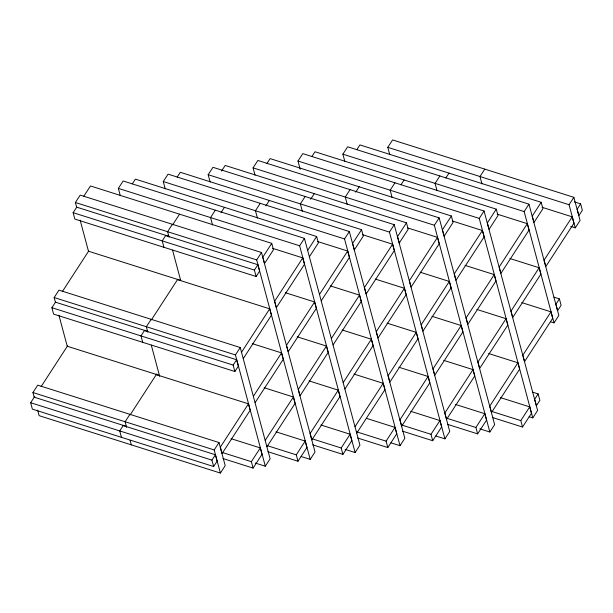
<?xml version="1.0" encoding="UTF-8"?>
<svg xmlns="http://www.w3.org/2000/svg" width="613" height="613" viewBox="0 0 613 613"><rect width="100%" height="100%" fill="white"/><g stroke="black" fill="none" stroke-linecap="round" stroke-linejoin="round"><path stroke-width="0.92" d="M168.836 236.327L76.648 207.133L75.399 202.505L80.211 195.11L261.483 252.502L315.021 451.98L310.216 459.382L301.129 456.509M165.686 235.545L257.874 264.732L259.59 271.138L256.119 276.486L74.847 219.086L73.131 212.68L76.702 207.179M83.843 196.183L90.479 185.969L271.751 243.361L273.467 249.767L264.54 263.521L262.824 257.115L271.751 243.361M120.324 195.716L118.355 188.383L123.159 180.988L304.431 238.38L359.931 445.138L355.126 452.54L345.127 449.375M147.595 331.342L55.408 302.155L54.166 297.527L58.971 290.125L240.242 347.525L270.118 458.823L265.314 466.225L255.314 463.06M144.446 330.56L236.633 359.754L238.357 366.16L234.886 371.501L53.607 314.109L51.89 307.703L55.522 302.109M62.258 291.727L88.709 251.001M132.27 183.915L135.381 179.126L316.653 236.518L318.377 242.924L309.442 256.678M165.226 188.873L163.257 181.54L168.069 174.146L349.341 231.538L404.833 438.295L400.028 445.697L390.941 442.824M126.355 426.364L34.167 397.17L32.926 392.542L37.73 385.148L219.002 442.54L225.209 465.665L220.404 473.067L39.132 415.668L37.654 410.174M123.205 425.583L215.393 454.769L217.117 461.175L213.646 466.524L32.366 409.124L30.65 402.718L34.818 396.297M41.079 386.657L67.668 345.709M177.157 177.096L180.291 172.284L361.563 229.676L363.279 236.082L354.352 249.836L352.628 243.43L361.563 229.676M172.399 224.297L167.594 231.699L169.081 237.239M165.786 235.384L162.215 240.886L163.932 247.292M172.613 224.871L179.563 214.175M210.136 182.03L208.167 174.705L212.972 167.303L394.243 224.695L449.743 431.46L444.931 438.854L435.843 435.981M221.554 171.05L225.193 165.441L406.465 222.833L408.189 229.239L399.255 242.993L397.538 236.587L406.465 222.833M215.355 210.175L210.543 217.577L212.527 224.963M151.158 319.319L146.354 326.714L147.833 332.238M144.599 330.315L140.975 335.909L142.691 342.315M151.342 319.932L177.793 279.206M220.994 212.68L224.465 207.332M255.039 175.188L253.069 167.862L257.874 160.46L439.153 217.86L494.645 424.617L489.841 432.012L479.841 428.847M266.977 163.403L270.095 158.598L451.375 215.991L453.091 222.396L444.164 236.151L442.44 229.745L451.375 215.991M260.257 203.332L255.452 210.734L257.437 218.121M129.918 414.334L125.113 421.736L126.607 427.284M123.382 425.307L119.734 430.924L121.451 437.33M130.163 414.871L156.752 373.922M265.896 205.838L269.368 200.489M300.186 169.257L297.979 161.02L302.784 153.618L484.055 211.018L537.601 410.495L532.789 417.897L529.157 416.74M311.879 156.56L315.005 151.756L496.277 209.156L498.001 215.561L489.067 229.308L487.35 222.902L496.277 209.156M310.216 459.382L256.678 259.904L261.483 252.502M256.119 276.486L254.403 270.08L257.874 264.732M305.159 196.489L300.355 203.891L302.339 211.278M310.63 199.256L314.277 193.647M344.851 161.503L342.882 154.177L347.686 146.775L528.965 204.175L558.834 315.473L554.029 322.875L550.397 321.725M356.789 149.718L359.908 144.913L541.187 202.313L542.903 208.719L533.977 222.465L532.253 216.06L541.187 202.313M355.126 452.54L299.627 245.782L304.431 238.38M265.314 466.225L235.438 354.927L240.242 347.525M234.886 371.501L233.162 365.095L236.633 359.754M241.583 352.138L269.705 308.822L177.517 279.635M302.776 257.889L274.655 301.205L276.371 307.611L304.5 264.295L302.776 257.889L272.655 248.357M307.726 250.273L316.653 236.518M350.069 189.647L345.265 197.049L347.242 204.436M243.3 358.544L271.429 315.228L269.705 308.822M355.709 192.153L359.18 186.804M389.753 154.66L387.791 147.335L392.596 139.933L573.868 197.332L580.074 220.458L575.27 227.852L570.726 226.419M400.028 445.697L344.537 238.94L349.341 231.538M220.404 473.067L214.198 449.942L219.002 442.54M213.646 466.524L211.922 460.118L215.393 454.769M248.464 403.844L220.343 447.153L222.059 453.559L250.188 410.25L248.464 403.844L156.277 374.65M253.414 396.22L281.543 352.912L252.334 343.663M314.615 301.979L286.486 345.295L288.21 351.701L316.331 308.385L314.615 301.979L285.405 292.73M319.557 294.363L347.686 251.046L317.565 241.514M394.971 182.804L390.167 190.206L392.151 197.593M255.131 402.626L283.26 359.318L281.543 352.912M321.281 300.768L349.402 257.452L347.686 251.046M400.963 184.774L404.09 179.961M444.931 438.854L389.439 232.097L394.243 224.695M222.971 458.547L253.092 468.087L251.368 461.681L260.303 447.927L231.093 438.678M265.245 440.31L293.374 397.002L264.165 387.753M326.445 346.069L298.316 389.378L300.041 395.783L328.162 352.475L326.445 346.069L297.236 336.821M331.395 338.453L359.517 295.137L330.307 285.888M392.588 244.204L364.467 287.52L366.183 293.926L394.312 250.61L392.588 244.204L362.467 234.672M439.881 175.962L435.077 183.364L437.046 190.727M253.092 468.087L262.019 454.333L260.303 447.927M266.969 446.716L295.091 403.408L293.374 397.002M333.112 344.858L361.241 301.542L359.517 295.137M445.873 177.931L448.992 173.119M489.841 432.012L434.349 225.255L439.153 217.86M267.873 451.704L297.995 461.244L296.278 454.838L305.205 441.084L275.996 431.836M338.276 390.159L310.155 433.468L311.871 439.873L340 396.565L338.276 390.159L309.067 380.911M343.226 382.535L371.348 339.227L342.146 329.978M404.427 288.294L376.298 331.61L378.014 338.016L406.143 294.7L404.427 288.294L375.217 279.045M437.498 237.361L409.369 280.677L411.093 287.083L439.215 243.767L437.498 237.361L407.377 227.829M484.783 169.119L479.979 176.521L481.964 183.923M297.995 461.244L306.929 447.49L305.205 441.084M344.943 388.949L373.072 345.632L371.348 339.227M532.789 417.897L479.251 218.412L484.055 211.018M312.776 444.869L342.905 454.402L341.18 447.996L350.115 434.242L320.906 424.993M355.057 426.625L383.186 383.317L353.977 374.068M416.258 332.384L388.129 375.7L389.853 382.106L417.974 338.79L416.258 332.384L387.048 323.135M449.329 281.451L421.2 324.767L422.924 331.173L451.045 287.857L449.329 281.451L420.12 272.203M482.4 230.519L454.279 273.835L455.995 280.241L484.124 236.924L482.4 230.519L452.279 220.986M342.905 454.402L351.831 440.647L350.115 434.242M356.781 433.031L384.903 389.722L383.186 383.317M554.029 322.875L524.161 211.569L528.965 204.175M357.685 438.027L387.807 447.559L386.09 441.153L395.017 427.399L366.72 418.441M428.089 376.474L399.967 419.782L401.684 426.188L429.813 382.88L428.089 376.474L398.879 367.225M461.16 325.541L433.039 368.857L434.755 375.263L462.884 331.947L461.16 325.541L431.95 316.293M494.239 274.609L466.11 317.925L467.826 324.331L495.955 281.015L494.239 274.609L465.029 265.36M527.31 223.684L499.181 266.992L500.898 273.398L529.027 230.09L527.31 223.684L497.189 214.144M387.807 447.559L396.734 433.805L395.017 427.399M575.27 227.852L569.063 204.727L573.868 197.332M402.588 431.184L432.709 440.716L430.993 434.31L439.927 420.564L410.718 411.315M472.998 369.631L444.869 412.94L446.586 419.346L474.715 376.037L472.998 369.631L443.789 360.383M506.07 318.699L477.941 362.015L479.665 368.421L507.786 325.105L506.07 318.699L476.86 309.45M539.141 267.766L511.012 311.082L512.736 317.488L540.858 274.172L539.141 267.766L509.932 258.517M572.213 216.841L544.091 260.15L545.808 266.555L573.929 223.247L572.213 216.841L542.091 207.301M580.634 203.876L577.162 209.217L578.879 215.623L582.35 210.282L580.634 203.876L574.243 201.853M432.709 440.716L441.644 426.97L439.927 420.564M447.498 424.342L477.619 433.874L475.903 427.468L484.829 413.721L455.62 404.473M517.901 362.789L489.779 406.097L491.496 412.503L519.617 369.195L517.901 362.789L488.691 353.54M550.972 311.856L522.851 355.172L524.567 361.578L552.696 318.262L550.972 311.856L521.763 302.607M559.393 298.891L555.922 304.24L557.638 310.645L561.11 305.297L559.393 298.891L553.914 297.159M477.619 433.874L486.546 420.127L484.829 413.721M492.4 417.499L522.521 427.031L520.805 420.625L529.732 406.879L500.522 397.63M538.153 393.914L534.682 399.255L536.398 405.66L539.869 400.32L538.153 393.914L532.674 392.182M522.521 427.031L531.456 413.285L529.732 406.879M387.791 147.335L569.063 204.727M342.882 154.177L524.161 211.569M297.979 161.02L479.251 218.412M253.069 167.862L434.349 225.255M208.167 174.705L389.439 232.097M163.257 181.54L344.537 238.94M118.355 188.383L299.627 245.782M75.399 202.505L256.678 259.904M73.131 212.68L254.403 270.08M180.666 280.409L88.479 251.223L80.134 220.128M491.595 411.377L520.805 420.625M447.605 418.51L475.903 427.468M54.166 297.527L235.438 354.927M51.89 307.703L233.162 365.095M401.783 425.062L430.993 434.31M356.881 431.904L386.09 441.153M159.426 375.432L67.238 346.238L58.894 315.151M311.971 438.747L341.18 447.996M267.069 445.59L296.278 454.838M32.926 392.542L214.198 449.942M222.159 452.432L251.368 461.681M30.65 402.718L211.922 460.118M172.552 250.165L180.728 280.647M151.288 345.111L159.686 376.39M130.079 440.234L131.32 444.862"/></g></svg>
